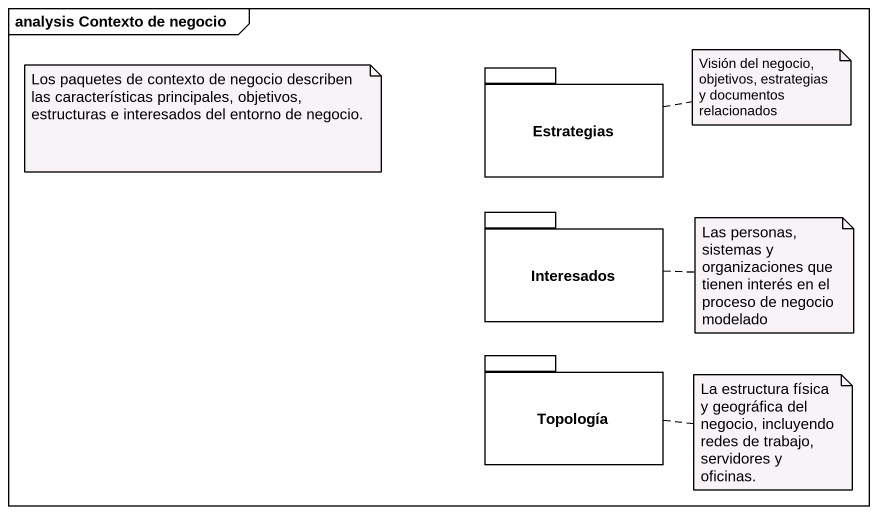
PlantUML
@startuml
mainframe analysis Contexto de negocio
package Estrategias {
}
package Interesados {
}
package Topología {
}
note as N1
  Los paquetes de contexto de negocio describen las características principales, objetivos, estructuras e interesados del entorno de negocio.
end note
note right of Estrategias : Visión del negocio, objetivos, estrategias y documentos relacionados
note right of Interesados : Las personas, sistemas y organizaciones que tienen interés en el proceso de negocio modelado
note right of Topología : La estructura física y geográfica del negocio, incluyendo redes de trabajo, servidores y oficinas.
@enduml
